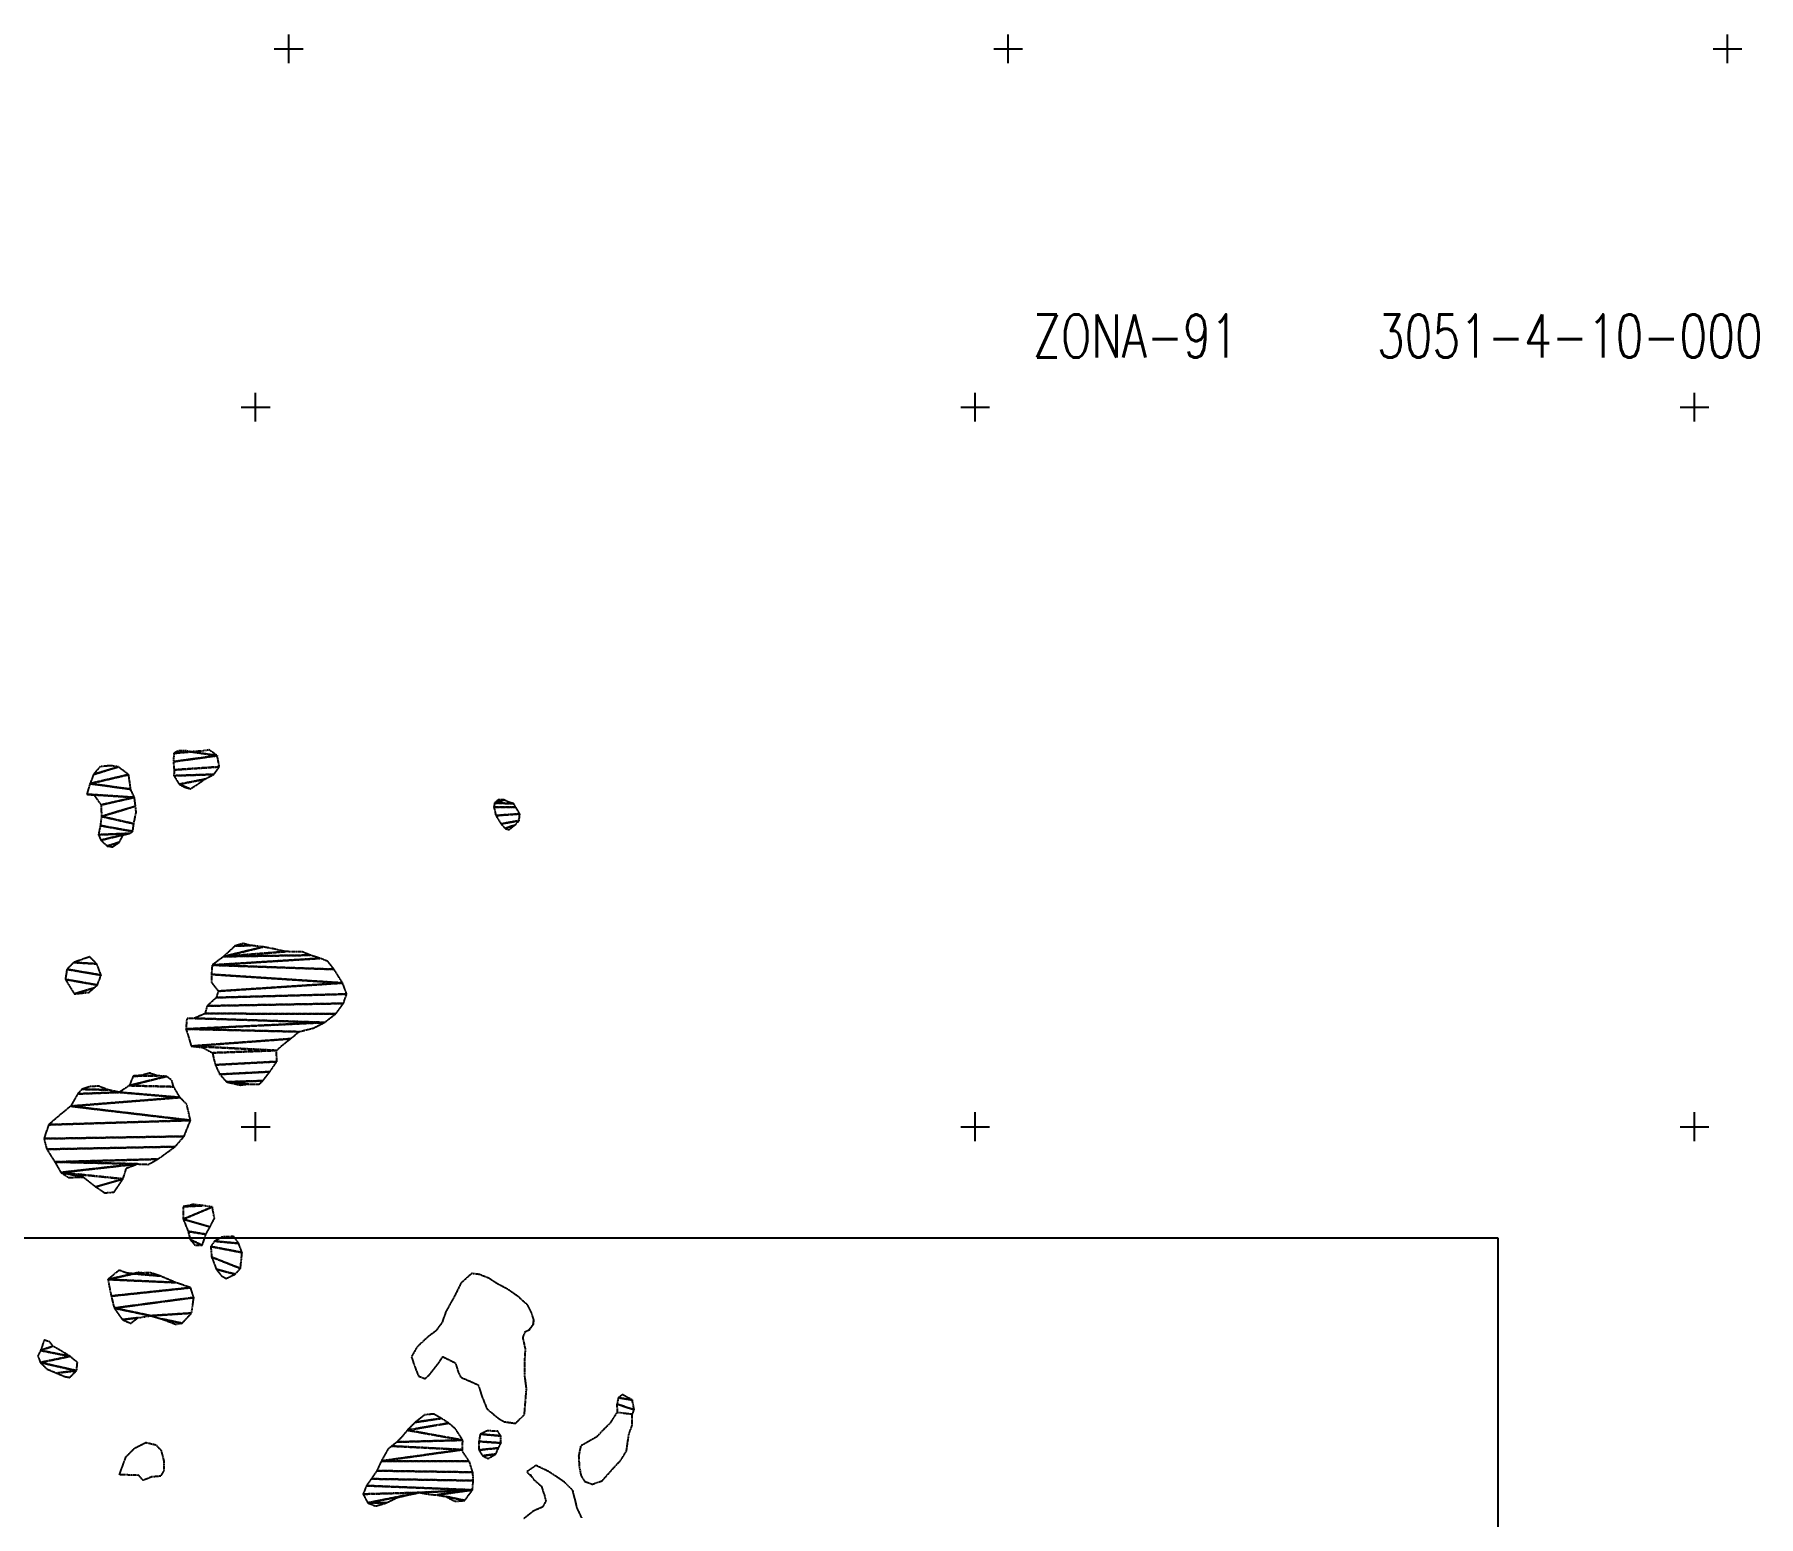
# Model space of a CAD drawing. Header units: metres. Extents: x 615331 to 657292, y 1301217 to 1321009.
# Drawn here: x 635426 to 637823, y 1318354 to 1320413 of the extents above; entities that cross this region are included whole.
import ezdxf
from ezdxf.enums import TextEntityAlignment as Align

# ---------------------------------------------------------------- set-up
doc = ezdxf.new("R2010")
doc.units = ezdxf.units.M
doc.linetypes.add('HIDDEN', pattern=[0.375, 0.25, -0.125])
for name, color, linetype in [('3', 7, 'Continuous'), ('42', 7, 'Continuous'), ('44', 7, 'Continuous'), ('CIRCULO PI', 2, 'Continuous')]:
    doc.layers.add(name, color=color, linetype=linetype)
doc.styles.add('ROMANS', font='ROMANS', dxfattribs={"height": 0.2})
picture_1 = doc.add_image_def('image2.jpg', size_in_pixel=(1123, 633))

# ---------------------------------------------------------------- blocks, each defined once
blk = doc.blocks.new('COORD')
at = {"layer": '42', "color": 2, "linetype": 'Continuous'}
for p, q in [((-2, 0), (2, 0)), ((0, -2), (0, 2))]:
    blk.add_line(p, q, dxfattribs=at)
blk = doc.blocks.new('COORD$')
at = {"layer": '42', "color": 2, "linetype": 'Continuous'}
blk.add_blockref('COORD', (0, 0), dxfattribs=at)

msp = doc.modelspace()

# ---------------------------------------------------------------- linework, layer by layer
at = {"layer": '3', "color": 30, "linetype": 'HIDDEN'}
for points in [[(636113.91723, 1318612.83508), (636119.41523, 1318620.77508), (636120.10123, 1318627.38908), (636116.68323, 1318637.51408), (636111.74523, 1318647.36708), (636098.65623, 1318659.16008), (636083.80423, 1318669.66308), (636069.49523, 1318677.12208), (636057.21123, 1318685.11208), (636044.45523, 1318690.04908), (636033.77123, 1318691.45108), (636018.93823, 1318678.06808), (636009.00523, 1318658.13508), (635997.80323, 1318638.18708), (635992.63923, 1318623.39108), (635984.38523, 1318612.11608), (635971.79723, 1318602.31708), (635957.97423, 1318589.45408), (635950.00423, 1318575.64108), (635956.04623, 1318558.17808), (635959.96323, 1318548.82108), (635969.14623, 1318545.36808), (635974.93023, 1318550.51608), (635988.69723, 1318568.20708), (635993.69023, 1318575.88708), (636011.06123, 1318567.19208), (636015.01623, 1318554.53208), (636018.65523, 1318547.20508), (636032.18323, 1318541.51508), (636042.90723, 1318536.55608), (636047.91323, 1318520.85908), (636054.97023, 1318503.40708), (636070.87023, 1318490.12208), (636079.05223, 1318485.38808), (636094.82423, 1318483.28108), (636107.13223, 1318495.36408), (636110.02423, 1318531.22508), (636107.51223, 1318551.01608), (636107.78223, 1318571.85508), (636108.62623, 1318586.85708), (636105.14823, 1318602.31708), (636108.35323, 1318610.73908), (636113.15623, 1318612.82608), (636119.42323, 1318620.01308), (636120.36423, 1318626.63008), (636120.10123, 1318627.38908)], [(636235.87323, 1318498.61508), (636225.64123, 1318482.74408), (636216.84823, 1318474.25808), (636207.31023, 1318464.24008), (636194.18823, 1318456.72108), (636185.35423, 1318451.79208), (636182.46423, 1318438.03708), (636183.40623, 1318422.29408), (636185.82823, 1318410.37908), (636190.74323, 1318402.55908), (636201.45623, 1318398.61508), (636215.11823, 1318403.34508), (636231.16923, 1318421.31608), (636241.20623, 1318432.10308), (636248.93623, 1318444.64208), (636252.23323, 1318467.29408), (636256.90523, 1318480.81508), (636256.97923, 1318496.57008)], [(635544.10623, 1318411.61608), (635553.32023, 1318436.68808), (635565.37423, 1318448.76808), (635580.77923, 1318456.56708), (635594.78523, 1318453.42408), (635601.98623, 1318445.63008), (635605.96923, 1318430.42908), (635606.11523, 1318417.72608), (635601.37923, 1318409.79508), (635588.94623, 1318408.63608), (635577.31623, 1318403.93008), (635570.63223, 1318410.96808), (635543.71623, 1318411.78608)], [(636187.00623, 1318351.69608), (636180.50023, 1318365.34308), (636174.37823, 1318389.92108), (636163.07223, 1318401.22608), (636152.57523, 1318408.47508), (636140.29223, 1318416.46508), (636131.35423, 1318420.68308), (636123.18023, 1318424.65508), (636110.32723, 1318415.86808), (636117.52023, 1318408.70908)], [(636114.93923, 1318412.36408), (636120.10223, 1318405.05408), (636130.62323, 1318395.77308), (636134.82823, 1318383.37008), (636136.95323, 1318375.26308), (636132.22323, 1318366.82408), (636119.08123, 1318361.08408), (636105.74323, 1318350.25908)]]:
    msp.add_lwpolyline(points, dxfattribs=at)

# ---------------------------------------------------------------- block references
at = {"layer": '42', "color": 1, "linetype": 'Continuous', "xscale": 10, "yscale": 10}
for p in [(635779.45723, 1320393.35108), (636779.45723, 1320393.35108), (637779.45723, 1320393.35108), (635733.49623, 1319895.48808), (636733.49623, 1319895.48808), (637733.49623, 1319895.48808), (635733.49623, 1318895.48808), (636733.49623, 1318895.48808), (637733.49623, 1318895.48808)]:
    msp.add_blockref('COORD$', p, dxfattribs=at)

# ---------------------------------------------------------------- texts
at = {"layer": '44', "color": 7, "linetype": 'Continuous', "style": 'ROMANS', "width": 0.75}
msp.add_text('ZONA-91     3051-4-10-000', height=60, dxfattribs=at).set_placement((637321.25323, 1319994.23008), align=Align.MIDDLE)

# ---------------------------------------------------------------- pictures from other files: only their frames are drawn
at = {"layer": 'CIRCULO PI'}
image = msp.add_image(picture_1, insert=(633770.17231, 1316661.08331), size_in_units=(3689.82738, 2079.84037), dxfattribs=at)
image.dxf.flags = 7

# ---------------------------------------------------------------- meshes
at = {"layer": '3', "color": 30, "linetype": 'HIDDEN'}
mesh = msp.add_polyface(dxfattribs=at)
corners = [(635542.61423, 1319395.52908), (635508.19123, 1319384.97108), (635556.96123, 1319384.76708), (635503.25723, 1319372.21008), (635559.73323, 1319364.47108), (635564.94323, 1319353.09608), (635498.85423, 1319357.42208), (635518.58023, 1319342.65608), (635566.60623, 1319340.91808), (635519.27123, 1319326.65608), (635564.09223, 1319316.49608), (635562.69023, 1319305.80808), (635517.63923, 1319313.93208), (635558.15023, 1319302.96108), (635514.99023, 1319301.19708), (635549.53623, 1319301.08408), (635518.37923, 1319293.61308), (635544.06523, 1319290.85708), (635527.10723, 1319285.58108), (635516.95823, 1319395.74408), (635531.67323, 1319397.18208), (635558.61023, 1319373.85908), (635567.46423, 1319332.54308), (635534.74023, 1319284.39808), (635508.77023, 1319356.51908)]
mesh.append_faces([[corners[k] for k in face] for face in [(1, 0, 20, 19), (17, 18, 23)]], dxfattribs={"vtx0": -1, "color": 30})
mesh.append_faces([[corners[k] for k in face] for face in [(2, 3, 4, 21), (8, 9, 10, 22)]], dxfattribs={"vtx0": -1, "vtx1": -1, "color": 30})
mesh.append_faces([[corners[k] for k in face] for face in [(0, 1, 3, 2), (4, 3, 6, 5), (5, 7, 9, 8), (10, 9, 12, 11), (11, 12, 14, 13), (13, 14, 16, 15), (15, 16, 18, 17)]], dxfattribs={"vtx0": -1, "vtx2": -1, "color": 30})
mesh.append_faces([[corners[k] for k in face] for face in [(5, 6, 24, 7)]], dxfattribs={"vtx0": -1, "vtx3": -1, "color": 30})
mesh = msp.add_polyface(dxfattribs=at)
corners = [(635680.10523, 1319411.07608), (635643.46723, 1319416.50208), (635619.24023, 1319402.75708), (635683.07623, 1319395.61008), (635620.13223, 1319391.33308), (635675.57623, 1319385.10608), (635619.97123, 1319383.20008), (635662.69923, 1319378.35308), (635627.21923, 1319371.34108), (635642.53223, 1319364.90908), (635619.86823, 1319414.45308), (635625.92523, 1319417.82608), (635635.83023, 1319417.93908), (635658.69623, 1319417.43808), (635669.09123, 1319419.08108), (635652.87223, 1319371.38008), (635634.88423, 1319367.36308)]
mesh.append_faces([[corners[k] for k in face] for face in [(1, 0, 14, 13), (9, 8, 16), (10, 1, 12, 11)]], dxfattribs={"vtx0": -1, "color": 30})
mesh.append_faces([[corners[k] for k in face] for face in [(7, 8, 9, 15)]], dxfattribs={"vtx0": -1, "vtx1": -1, "color": 30})
mesh.append_faces([[corners[k] for k in face] for face in [(0, 1, 10, 2)]], dxfattribs={"vtx0": -1, "vtx1": -1, "vtx3": -1, "color": 30})
mesh.append_faces([[corners[k] for k in face] for face in [(0, 2, 4, 3), (3, 4, 6, 5), (5, 6, 8, 7)]], dxfattribs={"vtx0": -1, "vtx2": -1, "color": 30})
mesh = msp.add_polyface(dxfattribs=at)
corners = [(636078.82723, 1319349.57008), (636065.66723, 1319345.35408), (636092.09423, 1319344.38608), (636095.20023, 1319339.33908), (636064.71523, 1319339.75308), (636100.63723, 1319330.25408), (636067.39123, 1319327.84108), (636099.72923, 1319320.84208), (636074.63623, 1319316.23508), (636094.46223, 1319314.93708), (636080.29523, 1319309.94808), (636070.69723, 1319349.73108), (636085.46723, 1319346.34308), (636085.39523, 1319308.22708)]
mesh.append_faces([[corners[k] for k in face] for face in [(1, 0, 11), (9, 10, 13)]], dxfattribs={"vtx0": -1, "color": 30})
mesh.append_faces([[corners[k] for k in face] for face in [(0, 1, 2, 12)]], dxfattribs={"vtx0": -1, "vtx1": -1, "color": 30})
mesh.append_faces([[corners[k] for k in face] for face in [(2, 1, 4, 3), (3, 4, 6, 5), (5, 6, 8, 7), (7, 8, 10, 9)]], dxfattribs={"vtx0": -1, "vtx2": -1, "color": 30})
mesh = msp.add_polyface(dxfattribs=at)
corners = [(635726.55323, 1319147.34608), (635704.71823, 1319146.58808), (635744.10323, 1319145.26008), (635688.88323, 1319131.92408), (635774.91223, 1319138.75208), (635809.76623, 1319133.81408), (635823.02523, 1319129.39208), (635673.01723, 1319120.05408), (635842.50323, 1319114.11508), (635854.40423, 1319095.19308), (635672.14923, 1319107.08508), (635681.55923, 1319083.81508), (635860.16823, 1319079.75908), (635678.86723, 1319074.89108), (635855.49123, 1319066.74708), (635666.04623, 1319063.31008), (635844.98723, 1319052.39708), (635663.12023, 1319052.60508), (635829.12323, 1319040.27308), (635648.46323, 1319046.08508), (635636.69423, 1319031.21308), (635793.96423, 1319027.42108), (635781.88423, 1319017.62708), (635644.07923, 1319007.41208), (635762.51223, 1319001.39708), (635673.39523, 1318998.09108), (635762.94323, 1318985.90208), (635677.39623, 1318981.36708), (635753.19823, 1318971.81508), (635683.64323, 1318968.22508), (635743.43523, 1318959.25308), (635693.16123, 1318957.66208), (635723.92923, 1318954.71008), (635833.48423, 1319125.44608), (635814.22323, 1319032.73408), (635771.05923, 1319009.11808), (635738.66223, 1318954.62508), (635712.26123, 1318953.30608), (635660.10223, 1319005.56208), (635637.79923, 1319045.70908), (635672.27723, 1319095.90608), (635716.36323, 1319150.02508), (635757.08523, 1319142.86708), (635798.02823, 1319138.50808)]
mesh.append_faces([[corners[k] for k in face] for face in [(1, 0, 41), (32, 31, 37)]], dxfattribs={"vtx0": -1, "color": 30})
mesh.append_faces([[corners[k] for k in face] for face in [(2, 3, 4, 42), (4, 3, 5, 43), (6, 7, 8, 33), (18, 20, 21, 34), (22, 23, 24, 35), (30, 31, 32, 36)]], dxfattribs={"vtx0": -1, "vtx1": -1, "color": 30})
mesh.append_faces([[corners[k] for k in face] for face in [(0, 1, 3, 2), (5, 3, 7, 6), (8, 7, 10, 9), (9, 11, 13, 12), (12, 13, 15, 14), (14, 15, 17, 16), (16, 17, 19, 18), (21, 20, 23, 22), (24, 25, 27, 26), (26, 27, 29, 28), (28, 29, 31, 30)]], dxfattribs={"vtx0": -1, "vtx2": -1, "color": 30})
mesh.append_faces([[corners[k] for k in face] for face in [(9, 10, 40, 11), (18, 19, 39, 20), (24, 23, 38, 25)]], dxfattribs={"vtx0": -1, "vtx3": -1, "color": 30})
mesh = msp.add_polyface(dxfattribs=at)
corners = [(635512.72323, 1319121.77808), (635480.69723, 1319123.69908), (635518.74423, 1319106.09308), (635471.15423, 1319114.18808), (635513.56823, 1319092.31308), (635469.02823, 1319100.18908), (635508.78923, 1319088.19208), (635481.45023, 1319080.00308), (635501.99923, 1319082.27108), (635502.70523, 1319131.57308)]
mesh.append_faces([[corners[k] for k in face] for face in [(1, 0, 9), (6, 7, 8)]], dxfattribs={"vtx0": -1, "color": 30})
mesh.append_faces([[corners[k] for k in face] for face in [(0, 1, 3, 2), (2, 3, 5, 4), (4, 5, 7, 6)]], dxfattribs={"vtx0": -1, "vtx2": -1, "color": 30})
mesh = msp.add_polyface(dxfattribs=at)
corners = [(635596.54323, 1318966.21308), (635563.27423, 1318965.83208), (635609.50723, 1318965.34508), (635557.83723, 1318952.55708), (635619.57823, 1318950.97608), (635628.38423, 1318936.08508), (635543.97423, 1318943.25108), (635476.37623, 1318923.92908), (635642.97223, 1318904.23608), (635445.68323, 1318898.16808), (635634.08223, 1318882.02808), (635439.30023, 1318878.78408), (635621.54623, 1318867.65508), (635443.27823, 1318864.09208), (635597.61423, 1318850.35708), (635454.40223, 1318846.43208), (635528.44123, 1318946.63108), (635492.10923, 1318947.48608), (635569.24223, 1318843.68008), (635462.69823, 1318831.78908), (635549.16023, 1318822.86808), (635511.44123, 1318811.76508), (635494.01123, 1318825.54108), (635486.08723, 1318941.06508), (635574.69323, 1318966.72508), (635586.59523, 1318969.91008), (635616.67623, 1318960.34508), (635637.89423, 1318926.28408), (635584.48923, 1318843.09208), (635553.81423, 1318837.91308), (635536.92123, 1318804.68708), (635523.72723, 1318803.52008), (635473.69923, 1318824.80008), (635461.78023, 1318912.07408), (635503.24323, 1318951.17108), (635515.17423, 1318951.81508)]
mesh.append_faces([[corners[k] for k in face] for face in [(1, 0, 25, 24), (17, 16, 35, 34), (20, 21, 31, 30), (22, 19, 32)]], dxfattribs={"vtx0": -1, "color": 30})
mesh.append_faces([[corners[k] for k in face] for face in [(2, 3, 4, 26), (5, 7, 8, 27), (14, 15, 18, 28), (18, 19, 20, 29), (19, 18, 15)]], dxfattribs={"vtx0": -1, "vtx1": -1, "color": 30})
mesh.append_faces([[corners[k] for k in face] for face in [(5, 6, 23, 7), (20, 19, 22, 21)]], dxfattribs={"vtx0": -1, "vtx1": -1, "vtx3": -1, "color": 30})
mesh.append_faces([[corners[k] for k in face] for face in [(0, 1, 3, 2), (4, 3, 6, 5), (8, 9, 11, 10), (10, 11, 13, 12), (12, 13, 15, 14), (16, 17, 23, 6)]], dxfattribs={"vtx0": -1, "vtx2": -1, "color": 30})
mesh.append_faces([[corners[k] for k in face] for face in [(8, 7, 33, 9)]], dxfattribs={"vtx0": -1, "vtx3": -1, "color": 30})
mesh = msp.add_polyface(dxfattribs=at)
corners = [(635660.07423, 1318785.76808), (635632.91123, 1318784.44108), (635673.30323, 1318783.88608), (635632.85723, 1318766.90708), (635670.06423, 1318756.15308), (635664.33923, 1318745.92308), (635639.65523, 1318749.96108), (635659.43423, 1318730.62108), (635642.58023, 1318738.56008), (635676.27723, 1318768.16608), (635649.01623, 1318731.01008), (635640.77023, 1318785.80108), (635646.59323, 1318787.39208)]
mesh.append_faces([[corners[k] for k in face] for face in [(1, 0, 12, 11), (7, 8, 10)]], dxfattribs={"vtx0": -1, "color": 30})
mesh.append_faces([[corners[k] for k in face] for face in [(2, 3, 4, 9)]], dxfattribs={"vtx0": -1, "vtx1": -1, "color": 30})
mesh.append_faces([[corners[k] for k in face] for face in [(0, 1, 3, 2), (4, 3, 6, 5), (5, 6, 8, 7)]], dxfattribs={"vtx0": -1, "vtx2": -1, "color": 30})
mesh = msp.add_polyface(dxfattribs=at)
corners = [(635709.95123, 1318733.23208), (635676.38623, 1318736.40508), (635714.66723, 1318720.58108), (635671.13723, 1318728.97608), (635712.38023, 1318698.44808), (635672.32123, 1318714.25208), (635705.10523, 1318690.48808), (635678.86523, 1318697.30308), (635703.23723, 1318742.81108), (635692.47423, 1318684.49908), (635685.57023, 1318688.48608), (635686.98923, 1318742.11708)]
mesh.append_faces([[corners[k] for k in face] for face in [(1, 0, 8, 11), (6, 7, 10, 9)]], dxfattribs={"vtx0": -1, "color": 30})
mesh.append_faces([[corners[k] for k in face] for face in [(0, 1, 3, 2), (2, 3, 5, 4), (4, 5, 7, 6)]], dxfattribs={"vtx0": -1, "vtx2": -1, "color": 30})
mesh = msp.add_polyface(dxfattribs=at)
corners = [(635564.12723, 1318691.16308), (635528.15123, 1318683.12908), (635622.43423, 1318678.87108), (635643.08923, 1318671.73808), (635532.73323, 1318660.05808), (635647.56423, 1318658.06808), (635536.98823, 1318643.33608), (635587.90923, 1318632.73808), (635570.16023, 1318629.99408), (635548.34823, 1318627.20408), (635631.20823, 1318622.30708), (635602.94523, 1318628.33608), (635644.50923, 1318636.43508), (635576.56323, 1318692.06708), (635600.73923, 1318688.02408), (635569.95123, 1318692.75408), (635587.48023, 1318692.44608), (635622.33423, 1318620.93508), (635559.83523, 1318622.25308), (635543.75223, 1318696.01208), (635554.72223, 1318691.81808)]
mesh.append_faces([[corners[k] for k in face] for face in [(1, 0, 20, 19), (8, 9, 18), (10, 11, 17), (0, 13, 15)]], dxfattribs={"vtx0": -1, "color": 30})
mesh.append_faces([[corners[k] for k in face] for face in [(13, 0, 14, 16)]], dxfattribs={"vtx0": -1, "vtx1": -1, "color": 30})
mesh.append_faces([[corners[k] for k in face] for face in [(5, 6, 7, 12)]], dxfattribs={"vtx0": -1, "vtx1": -1, "vtx2": -1, "color": 30})
mesh.append_faces([[corners[k] for k in face] for face in [(0, 1, 2, 14)]], dxfattribs={"vtx0": -1, "vtx1": -1, "vtx3": -1, "color": 30})
mesh.append_faces([[corners[k] for k in face] for face in [(2, 1, 4, 3), (3, 4, 6, 5), (7, 6, 9, 8), (11, 10, 12, 7)]], dxfattribs={"vtx0": -1, "vtx2": -1, "color": 30})
mesh = msp.add_polyface(dxfattribs=at)
corners = [(635451.73923, 1318590.52608), (635434.53623, 1318584.48508), (635475.52423, 1318576.31408), (635434.22023, 1318567.71108), (635484.64223, 1318556.34508), (635456.99423, 1318552.97908), (635447.35523, 1318596.32008), (635461.71123, 1318584.79508), (635485.78123, 1318567.79208), (635475.09623, 1318547.08808), (635468.73523, 1318548.03208), (635443.46723, 1318558.66908), (635430.81423, 1318576.81908), (635439.70423, 1318599.02708)]
mesh.append_faces([[corners[k] for k in face] for face in [(1, 0, 6, 13), (4, 5, 10, 9)]], dxfattribs={"vtx0": -1, "color": 30})
mesh.append_faces([[corners[k] for k in face] for face in [(0, 1, 2, 7), (2, 3, 4, 8)]], dxfattribs={"vtx0": -1, "vtx1": -1, "color": 30})
mesh.append_faces([[corners[k] for k in face] for face in [(2, 1, 12, 3), (4, 3, 11, 5)]], dxfattribs={"vtx0": -1, "vtx3": -1, "color": 30})
mesh = msp.add_polyface(dxfattribs=at)
corners = [(636257.01523, 1318515.62708), (636237.67623, 1318518.70908), (636259.71123, 1318501.93708), (636235.74323, 1318510.04808), (636257.23823, 1318496.06408), (636243.46723, 1318523.09508), (636235.87323, 1318498.61508)]
mesh.append_faces([[corners[k] for k in face] for face in [(1, 0, 5), (2, 3, 6, 4)]], dxfattribs={"vtx0": -1, "color": 30})
mesh.append_faces([[corners[k] for k in face] for face in [(0, 1, 3, 2)]], dxfattribs={"vtx0": -1, "vtx2": -1, "color": 30})
mesh = msp.add_polyface(dxfattribs=at)
corners = [(635991.87723, 1318489.98108), (635955.36123, 1318484.73608), (636001.85823, 1318483.48908), (635944.31223, 1318473.68308), (636021.43223, 1318459.82708), (635929.76723, 1318457.25508), (636020.82123, 1318446.60708), (635922.72023, 1318451.58408), (635908.22523, 1318430.83608), (636030.40423, 1318430.45508), (636035.40423, 1318415.26608), (635902.03023, 1318417.29808), (636036.04523, 1318403.58508), (635894.28523, 1318406.02908), (636034.92323, 1318390.61308), (635887.53523, 1318396.55108), (635961.81323, 1318386.98208), (635882.84323, 1318384.80808), (635946.35323, 1318384.01008), (635889.33223, 1318372.68608), (635915.24023, 1318372.72808), (635985.47223, 1318383.69508), (636024.16823, 1318376.00608), (635997.68923, 1318381.54808), (636011.34723, 1318475.46608), (636021.62123, 1318443.31308), (636010.46623, 1318374.83308), (635974.54023, 1318384.58608), (635930.14223, 1318380.01308), (635900.55923, 1318368.24108), (635917.18523, 1318446.94708), (635936.80023, 1318464.19608), (635968.20023, 1318494.79208), (635980.88423, 1318496.20808)]
mesh.append_faces([[corners[k] for k in face] for face in [(1, 0, 33, 32), (20, 19, 29), (22, 23, 26)]], dxfattribs={"vtx0": -1, "color": 30})
mesh.append_faces([[corners[k] for k in face] for face in [(2, 3, 4, 24), (6, 8, 9, 25), (18, 19, 20, 28), (21, 14, 16, 27)]], dxfattribs={"vtx0": -1, "vtx1": -1, "color": 30})
mesh.append_faces([[corners[k] for k in face] for face in [(0, 1, 3, 2), (4, 5, 7, 6), (9, 8, 11, 10), (10, 11, 13, 12), (12, 13, 15, 14), (16, 17, 19, 18), (14, 21, 23, 22)]], dxfattribs={"vtx0": -1, "vtx2": -1, "color": 30})
mesh.append_faces([[corners[k] for k in face] for face in [(14, 15, 17, 16)]], dxfattribs={"vtx0": -1, "vtx2": -1, "vtx3": -1, "color": 30})
mesh.append_faces([[corners[k] for k in face] for face in [(4, 3, 31, 5), (6, 7, 30, 8)]], dxfattribs={"vtx0": -1, "vtx3": -1, "color": 30})
mesh = msp.add_polyface(dxfattribs=at)
corners = [(636074.19623, 1318465.76708), (636045.72023, 1318468.23608), (636074.56423, 1318455.86108), (636043.80523, 1318458.05008), (636071.08623, 1318448.96108), (636043.94123, 1318446.10908), (636067.37323, 1318440.53308), (636048.85923, 1318438.03408), (636056.77623, 1318434.31308), (636055.32223, 1318472.66608), (636070.05723, 1318472.32608)]
mesh.append_faces([[corners[k] for k in face] for face in [(1, 0, 10, 9), (6, 7, 8)]], dxfattribs={"vtx0": -1, "color": 30})
mesh.append_faces([[corners[k] for k in face] for face in [(0, 1, 3, 2), (2, 3, 5, 4), (4, 5, 7, 6)]], dxfattribs={"vtx0": -1, "vtx2": -1, "color": 30})

doc.saveas('drawing.dxf')
